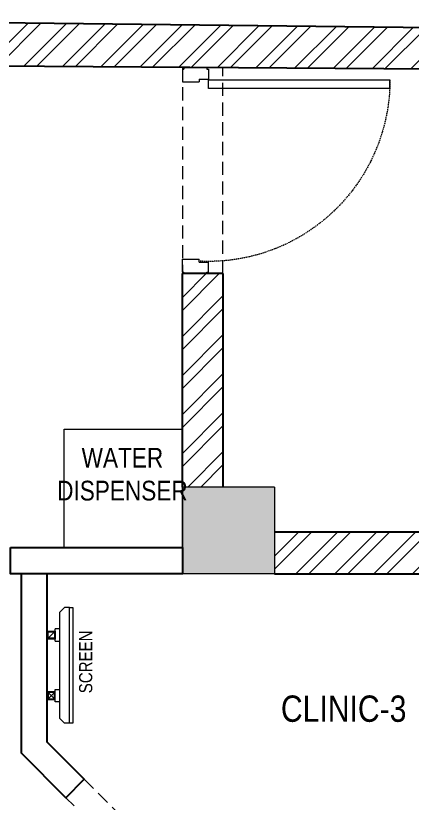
# Model space of a CAD drawing. Header units: millimetres. Extents: x 1639920 to 1645630, y 392778 to 410192.
# Drawn here: x 1642510 to 1644018, y 407200 to 410192 of the extents above; entities that cross this region are included whole.
import ezdxf

# ---------------------------------------------------------------- set-up
doc = ezdxf.new("R2010")
doc.units = ezdxf.units.MM
doc.header["$LTSCALE"] = 40
doc.linetypes.add('a_p6_plan_L18$0$HIDDEN', pattern=[0.375, 0.25, -0.125])
doc.linetypes.add('HIDDEN2', pattern=[0.1875, 0.125, -0.0625])
for name, color, linetype, lineweight in [('A-COL', 243, 'Continuous', 9), ('column hatch', 5, 'Continuous', 0), ('LENS-CURTAIN', 5, 'a_p6_plan_L18$0$HIDDEN', 9), ('LENS-DIM', 252, 'Continuous', 5), ('LENS-DOOR', 34, 'Continuous', 20), ('LENS-PARTITION', 21, 'Continuous', 25), ('LENS-TEXT', 31, 'Continuous', 5), ('LK-EQPMT', 3, 'Continuous', 18), ('LK-FF&E WALL', 1, 'Continuous', 9), ('LK-IT', 3, 'Continuous', 18), ('LN-HATCH', 251, 'Continuous', 0)]:
    doc.layers.add(name, color=color, linetype=linetype, lineweight=lineweight)
doc.layers.add('A-WALL', color=1, linetype='Continuous')
doc.styles.add('LK TXT', font='Gill Sans MT Condensed Regular.ttf')
doc.styles.get("Standard").update_dxf_attribs({"font": 'Gill Sans MT Condensed Regular.ttf', "height": 100})

# ---------------------------------------------------------------- blocks, each defined once
blk = doc.blocks.new('A$Cac3a86fe')
at = {"layer": 'column hatch'}
h = blk.add_hatch(color=8, dxfattribs=at)
h.dxf.hatch_style = 1
h.paths.add_polyline_path([(3414, 1800.935758158565), (3064.000000953674, 1800.935758158565), (3064.000000953674, 1470.935758158564), (3414, 1470.935758158564)])
h.paths.add_polyline_path([(3370, -1417.064241856336), (3100.000000953675, -1417.064241856336), (3100.000000953675, -1767.064241841436), (3370, -1767.064241841436)])
h.paths.add_polyline_path([(150.0000009536743, -1415), (-160, -1415), (-160, -1822), (150.0000009536743, -1822)])
h.paths.add_polyline_path([(150.0000009536743, -4592), (-160, -4592), (-160, -5002), (150.0000009536743, -5002)])
h.paths.add_polyline_path([(3370, -4587.064241856335), (3100.000000953675, -4587.064241856335), (3100.000000953675, -4937.064241856337), (3370, -4937.064241856337)])
h.paths.add_polyline_path([(3370, -7777.064241856336), (3100.000000953675, -7777.064241856336), (3100.000000953675, -8127.064241841436), (3370, -8127.064241841436)])
h.paths.add_polyline_path([(150.0000009536743, -7772), (-160, -7772), (-160, -8182), (150.0000009536743, -8182)])
h.paths.add_polyline_path([(150.0000009536743, -11042), (-160, -11042), (-160, -11452), (150.0000009536743, -11452)])
h.paths.add_polyline_path([(3370, -10947.06424185633), (3100.000000953675, -10947.06424185633), (3100.000000953675, -11287.06424184143), (3370, -11287.06424184143)])
h.paths.add_polyline_path([(5550, -10826.47548809647), (5200.000000953673, -10826.47548809647), (5200.000000953673, -11166.47548809647), (5550, -11166.47548809647)])
at = {"layer": 'LN-HATCH'}
h = blk.add_hatch(dxfattribs=at)
h.set_pattern_fill('ANSI32', color=256, scale=11, angle=180)
h.set_pattern_definition([(225, (-5459273.487505155, -45952.8451318189), (74.08711299882052, -74.08711299882054), []), (225, (-5459322.878935154, -45952.8451318189), (74.08711299882052, -74.08711299882054), [])])
h.paths.add_polyline_path([(110.0000009536743, 3415), (5200.000000953673, 3381.524511903525), (5200.000000953673, 2768.056165769696), (5360.000000953673, 2768.056165769696), (5360.000000953673, 3531.810920476914), (-160, 3592.235328018666), (-160, -1415), (0, -1415), (0, 1415), (110.0000009536743, 1415)])
h.paths.add_polyline_path([(5360.000000953673, 2468.056165769696), (5200.000000953673, 2468.056165769696), (5200.000000953673, 1630.935758143663), (3414, 1630.935758143663), (3414, 1470.935758158564), (5200.000000953673, 1470.935758158564), (5200.000000953673, -10826.47548809647), (5360.000000953673, -10826.47548809647)])
h.paths.add_polyline_path([(3218.000000953674, 2612.468982800841), (3064.000000953674, 2612.468982800841), (3064.000000953674, 1800.935758158565), (3218.000000953674, 1800.935758158565)], flags=17)
h.paths.add_polyline_path([(0, -1822), (-160, -1822), (-160, -4592), (0, -4592)])
h.paths.add_polyline_path([(0, -5002), (-160, -5002), (-160, -7772), (0, -7772)])
h.paths.add_polyline_path([(0, -8182), (-160, -8182), (-160, -11042), (0, -11042), (0, -10962)])
h.paths.add_polyline_path([(0, -11452), (-160, -11452), (-160, -13042), (-160, -13822), (0, -13813.99931316078), (0, -13042)])
at = {"layer": 'A-COL'}
for p, q in [((3414, 1800.935758158565), (3064.000000953674, 1800.935758158565)), ((3064.000000953674, 1470.935758158564), (3064.000000953674, 1800.935758158565)), ((3414, 1800.935758158565), (3414, 1470.935758158564)), ((3414, 1470.935758158564), (3064.000000953674, 1470.935758158564))]:
    blk.add_line(p, q, dxfattribs=at)
at = {"layer": 'A-WALL'}
for p, q in [((5360.000000953673, 3531.810920476914), (-160, 3592.235328018666)), ((5200.000000953673, 3381.524511903525), (110.0000009536743, 3415)), ((3064.000000953674, 1800.935758158565), (3064.000000953674, 2612.468982800841)), ((3218.000000953674, 2612.468982800841), (3064.000000953674, 2612.468982800841)), ((3218.000000953674, 2612.468982800841), (3218.000000953674, 1800.935758158565)), ((3414, 1630.935758143663), (5200.000000953673, 1630.935758143663)), ((3414, 1470.935758158564), (5200.000000953673, 1470.935758158564))]:
    blk.add_line(p, q, dxfattribs=at)
at = {"layer": 'LENS-CURTAIN', "ltscale": 5}
blk.add_lwpolyline([(3064.000000953674, 2612.468982800841), (3218.000000953674, 2612.468982800841), (3218.000000953674, 3394.559564439325), (3064.000000953674, 3395.572378813952)], close=True, dxfattribs=at)
blk = doc.blocks.new('*U45')
at = {"layer": 'LENS-DOOR'}
for p, q in [((547493.4582138892, 1778575.85404912), (547493.4582138781, 1779266.061114222)), ((547526.0664217515, 1779266.061114236), (547493.4582138781, 1779266.061114222)), ((547526.0664217515, 1779266.061114236), (547526.066421743, 1778575.854049134)), ((547447.2632527373, 1778570.419347823), (547452.6979540377, 1778570.419347823)), ((547447.2632527477, 1778482.298928264), (547447.2632527373, 1778570.419347823)), ((547452.6979540279, 1778575.854049155), (547490.7408632279, 1778575.85404912)), ((547452.6979540377, 1778570.419347823), (547452.6979540279, 1778575.854049155)), ((547490.7408632371, 1778540.528490668), (547490.7408632279, 1778575.85404912)), ((547526.066421743, 1778575.854049134), (547493.4582138892, 1778575.85404912)), ((548224.4255402591, 1778575.854049156), (548186.3826310686, 1778575.854049148)), ((548186.3826310824, 1778540.528490692), (548186.3826310686, 1778575.854049148)), ((548224.4255402639, 1778570.419347825), (548224.4255402591, 1778575.854049156)), ((548229.8602415565, 1778570.419347849), (548224.4255402639, 1778570.419347825)), ((548229.8602415789, 1778482.298928256), (548229.8602415565, 1778570.419347849)), ((547490.7408632371, 1778540.528490668), (547501.6102658592, 1778540.528490639)), ((547501.6102658432, 1778476.864226912), (547501.6102658592, 1778540.528490639)), ((548175.5132284565, 1778476.86422696), (548175.5132284557, 1778540.528490672)), ((548186.3826310824, 1778540.528490692), (548175.5132284557, 1778540.528490672)), ((547447.2632527477, 1778482.298928264), (547452.6979540501, 1778482.298928264)), ((547452.6979540501, 1778476.864226933), (547452.6979540501, 1778482.298928264)), ((547452.6979540501, 1778476.864226933), (547501.6102658432, 1778476.864226912)), ((548224.4255402593, 1778476.864226968), (548175.5132284565, 1778476.86422696)), ((548224.4255402593, 1778476.864226968), (548224.4255402593, 1778482.298928256)), ((548229.8602415789, 1778482.298928256), (548224.4255402593, 1778482.298928256))]:
    blk.add_line(p, q, dxfattribs=at)
at = {"layer": 'LENS-DOOR', "color": 7, "linetype": 'HIDDEN2', "extrusion": (0, 0, -0.9999999999999998)}
blk.add_ellipse((547493.4582138892, 1778575.85404912), major_axis=(690.2070665321518, 0.0035927329085506), ratio=0.9999999979146817, start_param=-1.570791121506941, end_param=0.0512086788949202, dxfattribs=at)
blk = doc.blocks.new('CLINIC SCREEN')
at = {"layer": 'LK-EQPMT'}
for p, q in [((-103.1090284836336, 42.85441964946222), (-127.4114311772946, 18.55201695591665)), ((-127.4114311772946, 42.85441964946222), (-103.1090284836336, 18.55201695591665)), ((102.7052824410566, 42.85441964946222), (127.007685134602, 18.55201695591665))]:
    blk.add_line(p, q, dxfattribs=at)
at = {"layer": 'LK-EQPMT', "ltscale": 12}
for p, q in [((-220.0000000000082, -19.41163062257681), (-200.5883693773149, 0)), ((200.5883693773149, 0), (-200.5883693773149, 0)), ((-138.5315413423604, 0), (-138.5315413423604, 15.514207008644)), ((-138.5315413423604, 15.514207008644), (-91.98892031613741, 15.514207008644)), ((-91.98892031613741, 15.514207008644), (-91.98892031613741, 0)), ((91.98892031610741, 15.514207008644), (91.98892031610741, 0)), ((91.98892031610741, 15.514207008644), (138.5315413423595, 15.514207008644)), ((138.5315413423595, 0), (138.5315413423595, 15.514207008644)), ((219.9999999999918, -19.41163062257681), (200.5883693773149, 0)), ((-220.0000000000082, -38.82326124538668), (-220.0000000000082, -19.41163062257681)), ((219.9999999999918, -38.82326124538668), (219.9999999999918, -19.41163062257681))]:
    blk.add_line(p, q, dxfattribs=at)
at = {"layer": 'LK-EQPMT'}
for points in [[(-130.4492315140169, 15.51421661919448), (-100.0712281470269, 15.51421661919448), (-100.0712281470269, 45.89221998606814), (-130.4492315140169, 45.89221998606814)], [(-127.4114311772946, 18.55201695591665), (-103.1090284836336, 18.55201695591665), (-103.1090284836336, 42.85441964946222), (-127.4114311772946, 42.85441964946222)], [(130.0454854713243, 15.51421661919448), (99.66748210433435, 15.51421661919448), (99.66748210433435, 45.89221998606814), (130.0454854713243, 45.89221998606814)], [(127.007685134602, 18.55201695591665), (102.7052824410566, 18.55201695591665), (102.7052824410566, 42.85441964946222), (127.007685134602, 42.85441964946222)]]:
    blk.add_lwpolyline(points, close=True, dxfattribs=at)
at = {"layer": 'LK-EQPMT', "ltscale": 12}
blk.add_lwpolyline([(-220.0000000000082, -51.71278328332107), (-220.0000000000082, -38.82326124538668), (219.9999999999918, -38.82326124538668), (219.9999999999918, -51.71278328332107)], close=True, dxfattribs=at)
at = {"layer": 'LK-EQPMT', "ltscale": 12, "insert": (5.199680584678389, -100.4085774972336), "char_height": 50, "attachment_point": 5}
blk.add_mtext_dynamic_manual_height_columns(' SCREEN', width=466.4796511627907, gutter_width=12.5, heights=[0], dxfattribs=at)

msp = doc.modelspace()

# ---------------------------------------------------------------- linework, layer by layer
at = {"layer": 'LENS-CURTAIN', "ltscale": 5}
msp.add_lwpolyline([(1642771.075607743, 407291.3429584389), (1643279.901694507, 406782.5168716747), (1643209.191016389, 406711.8061935559), (1642700.364929624, 407220.6322803203)], close=True, dxfattribs=at)
at = {"layer": 'LENS-PARTITION'}
for points in [[(1642490.33893567, 408171.0695214829), (1643143.927689415, 408171.0695214829), (1643143.927689415, 408071.0695214832), (1642490.33893567, 408071.069521483)], [(1642630.33893567, 407432.0796305118), (1642630.33893567, 408071.069521483), (1642530.33893567, 408071.069521483), (1642530.33893567, 407390.658274275), (1642700.364929625, 407220.6322803206), (1642771.075607743, 407291.342958439)]]:
    msp.add_lwpolyline(points, close=True, dxfattribs=at)
at = {"layer": 'LK-FF&E WALL'}
msp.add_lwpolyline([(1643143.927689415, 408171.0695214829), (1642693.927689415, 408171.0695214829), (1642693.927689415, 408621.069521483), (1643143.927689415, 408621.069521483)], close=True, dxfattribs=at)

# ---------------------------------------------------------------- block references
at = {"layer": 'LENS-DIM', "color": 3}
msp.add_blockref('A$Cac3a86fe', (1640079.927688462, 406600.1337633244), dxfattribs=at)
at = {"layer": 'LENS-DOOR', "rotation": 270}
msp.add_blockref('*U45', (-135332.9365375484, 957442.4629876936), dxfattribs=at)
at = {"layer": 'LK-IT', "rotation": 90.00000000000006}
msp.add_blockref('CLINIC SCREEN', (1642676.231155656, 407723.667976572), dxfattribs=at)

# ---------------------------------------------------------------- texts
at = {"layer": 'LENS-TEXT', "color": 0, "linetype": 'Continuous', "ltscale": 3, "insert": (1642915.920997606, 408449.6441357543), "char_height": 75, "attachment_point": 5, "style": 'LK TXT'}
msp.add_mtext_dynamic_manual_height_columns('WATER \\PDISPENSER', width=264.1621858484572, gutter_width=0.7499999999999996, heights=[0], dxfattribs=at)
at = {"layer": 'LENS-TEXT', "color": 0, "linetype": 'Continuous', "ltscale": 3, "insert": (1643757.133548505, 407558.2870659496), "char_height": 100, "width": 554.7260009974113, "attachment_point": 5, "style": 'LK TXT'}
msp.add_mtext('CLINIC-3', dxfattribs=at)

doc.saveas('drawing.dxf')
